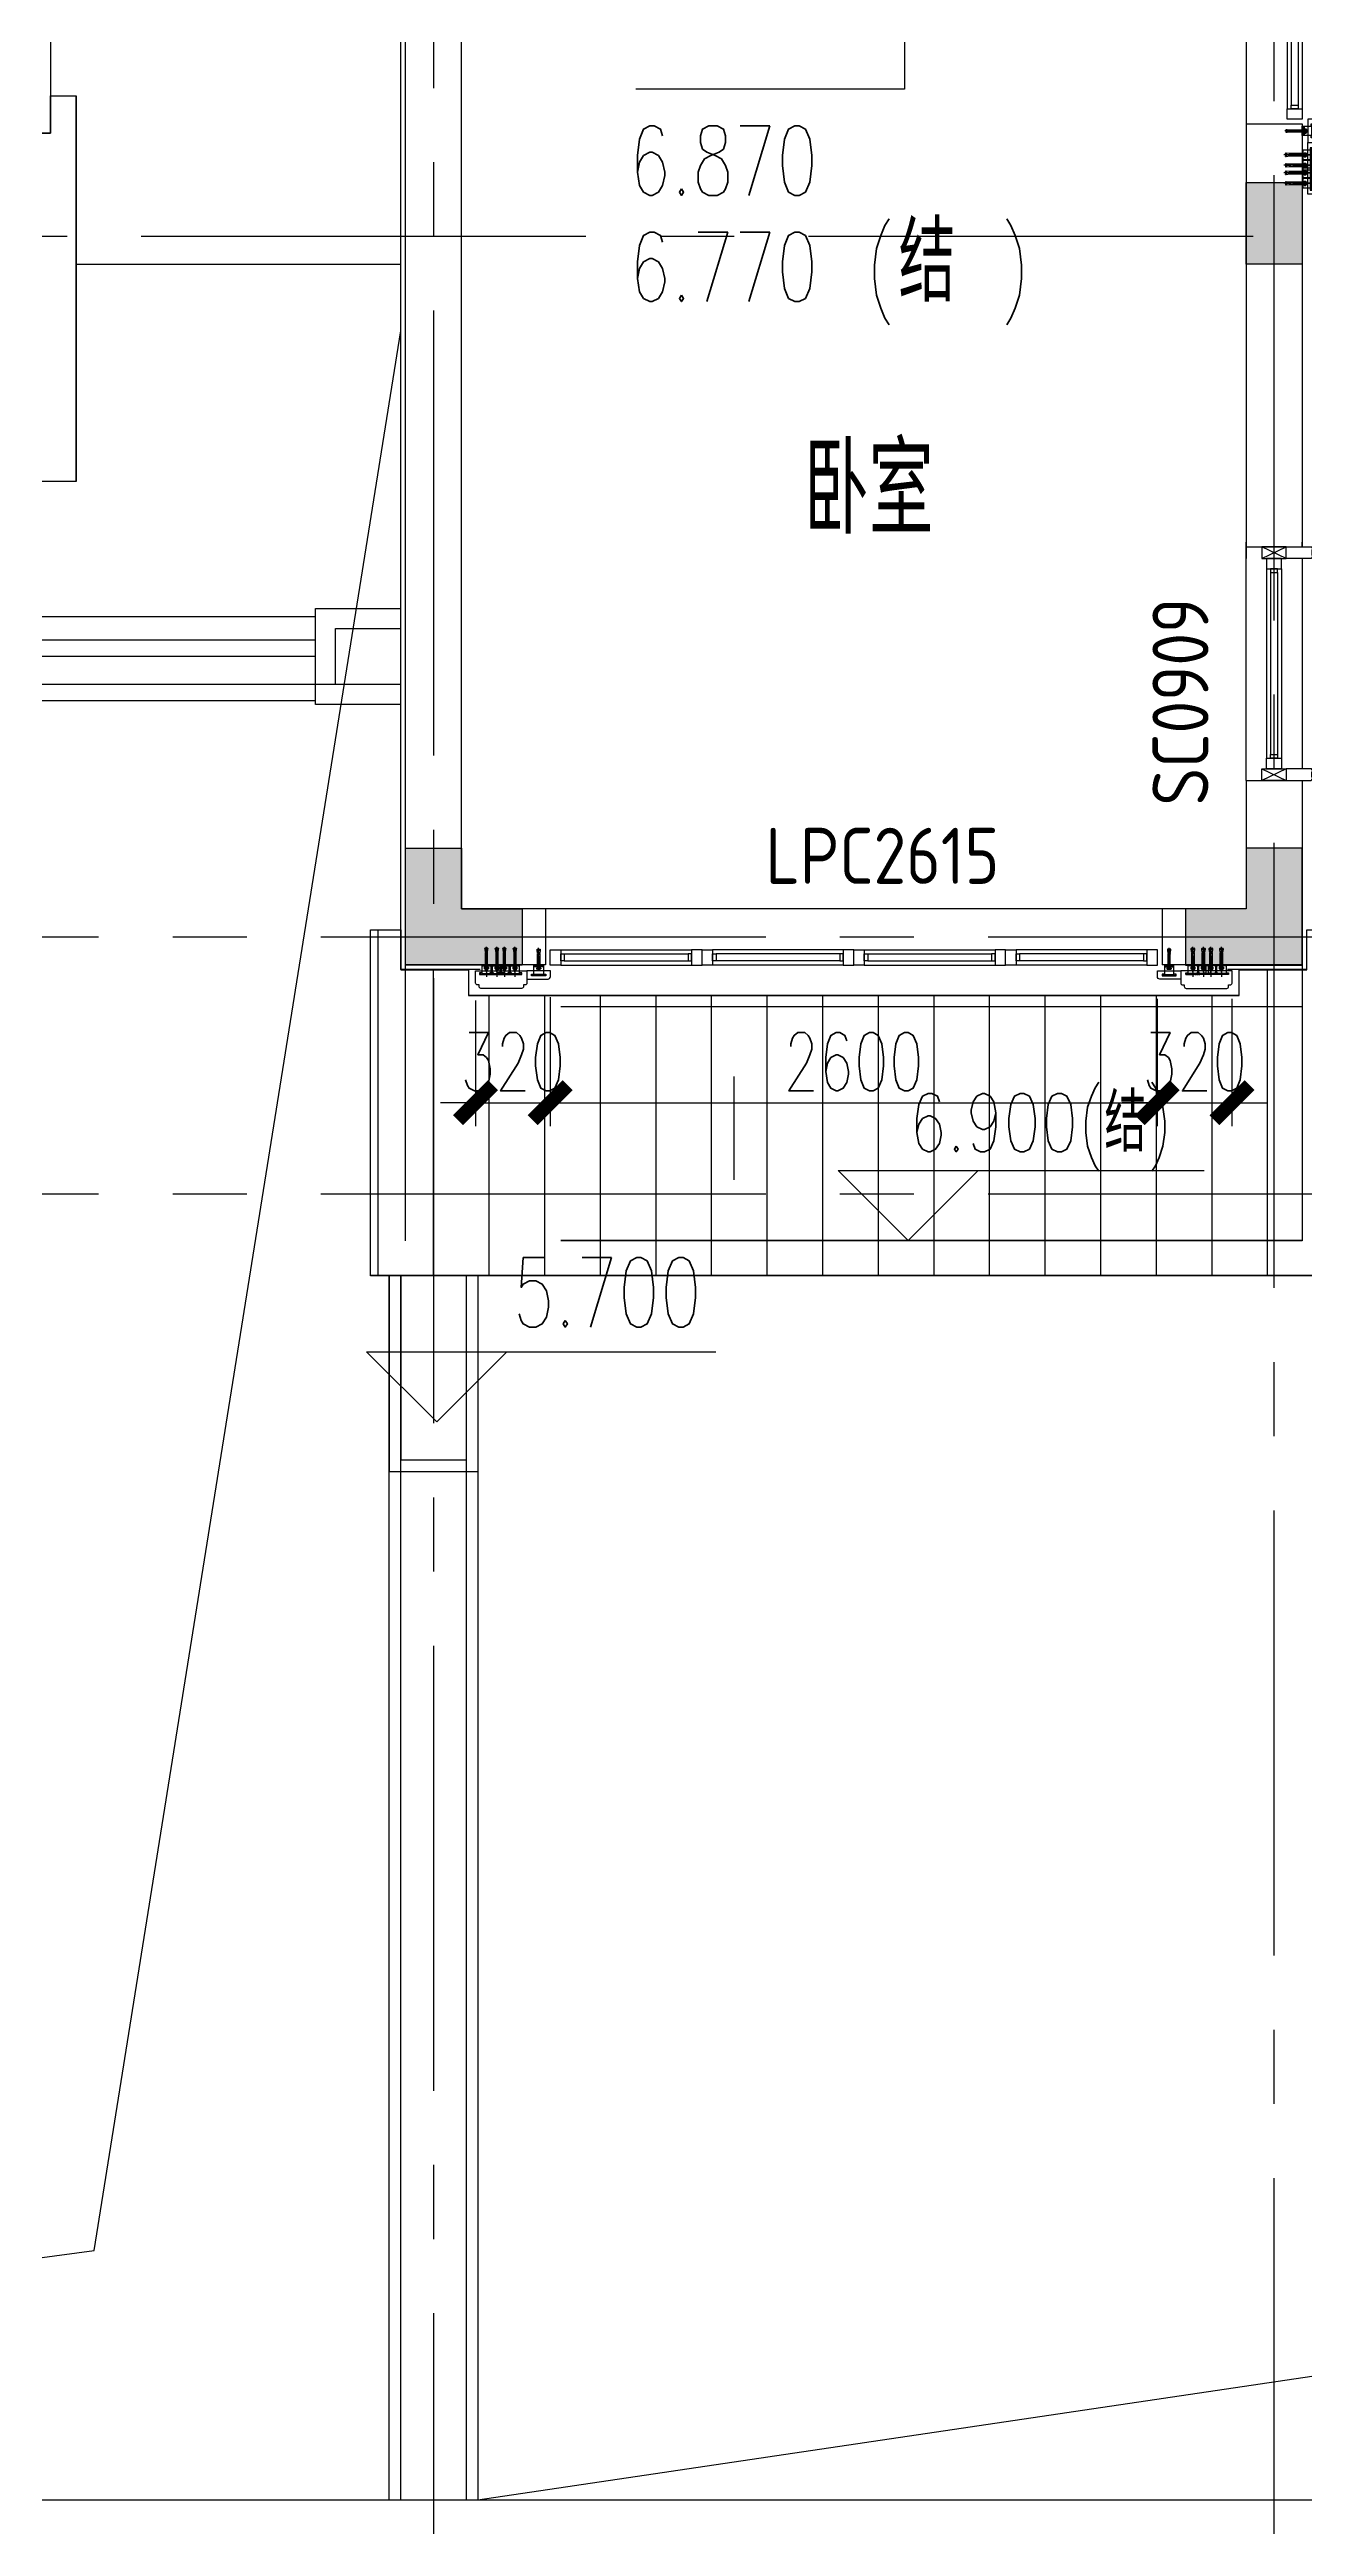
# Model space of a CAD drawing. Extents: x 296441 to 853063, y 459050 to 1117990.
# Drawn here: x 656853 to 662228, y 561324 to 571926 of the extents above; entities that cross this region are included whole.
import ezdxf
from ezdxf.enums import TextEntityAlignment as Align

# ---------------------------------------------------------------- set-up
doc = ezdxf.new("R2010")
doc.units = 0
doc.header["$LTSCALE"] = 1000
for name, pattern in [('14-GRID$0$CENTER2', [28.575, 19.05, -3.175, 3.175, -3.175]), ('CENTER', [50.8, 31.75, -6.35, 6.35, -6.35]), ('DASH', [0.35, 0.25, -0.1]), ('DOTE', [2.42, 2, -0.2, 0.02, -0.2]), ('E2-E3-FL03$0$E1-FL03$0$HIDDEN2', [4.7625, 3.175, -1.5875]), ('E4-FL03$0$HIDDEN', [0.375, 0.25, -0.125]), ('E4-FL03$0$HIDDEN2', [4.7625, 3.175, -1.5875])]:
    doc.linetypes.add(name, pattern=pattern)
for name, color, linetype in [('0-COL-H1', 170, 'Continuous'), ('14-GRID$0$G-GRID', 9, '14-GRID$0$CENTER2'), ('20-PLAN-FL03-P$0$A-HOLE', 211, 'Continuous'), ('5PJ(配件)', 13, 'Continuous'), ('8XX(虚线)', 8, 'DASH'), ('A-ROOF', 2, 'Continuous'), ('D-PLAN-ROOF$0$A-ROOF', 2, 'Continuous'), ('DIM_ELEV', 3, 'Continuous'), ('DZ-TEXT-FL01$0$A-ROOM-IDEN', 4, 'Continuous'), ('E-TEXT-BS01-MI-14$0$A-WIND-IDEN', 33, 'Continuous'), ('E1-FL03$0$A-WALL', 1, 'Continuous'), ('E1-FL03$0$A-WALL-FNSH', 6, 'Continuous'), ('E2-E3-FL01$0$E1-FL01$0$A-ANNO-ARRW', 2, 'Continuous'), ('E2-E3-FL01$0$E1-FL01$0$G-XREF', 2, 'Continuous'), ('E2-E3-FL01$0$menchuangtao1$0$A-DETL-STONE', 42, 'Continuous'), ('E2-E3-FL01$0$menchuangtao1$0$A-WALL', 1, 'Continuous'), ('E2-E3-FL01$0$menchuangtao1$0$A_CUR_FRAME', 112, 'Continuous'), ('E2-E3-FL03$0$E1-FL03$0$A-ELEV-HDDN', 161, 'E2-E3-FL03$0$E1-FL03$0$HIDDEN2'), ('E2-E3-FL03$0$E1-FL03$0$A-HRAL', 5, 'Continuous'), ('E2-E3-FL03$0$E1-FL03$0$A-OVLK', 140, 'Continuous'), ('E2-E3-FL03$0$E1-FL03$0$A-ROOF', 2, 'Continuous'), ('E2-E3-FL03$0$E1-FL03$0$A-SECT-WIND', 155, 'Continuous'), ('E2-E3-FL03$0$E1-FL03$0$A-SECT-WOOD', 17, 'Continuous'), ('E2-E3-FL03$0$E1-FL03$0$G-XREF', 2, 'Continuous'), ('E4-FL03$0$A-OVLK', 140, 'Continuous'), ('E4-FL03$0$A-ROOF', 2, 'Continuous'), ('E4-FL03$0$A-SLAB-OTLN', 144, 'E4-FL03$0$HIDDEN'), ('E4-FL03$0$A-WALL-FNSH', 6, 'Continuous'), ('E4-FL03$0$AUDIT_I_171201172723-13', 17, 'Continuous'), ('E4-FL03$0$AUDIT_I_171201172723-14', 155, 'Continuous'), ('E4-FL03$0$AUDIT_I_171201172723-2', 140, 'Continuous'), ('E4-FL03$0$AUDIT_I_171201172723-4', 1, 'Continuous'), ('E4-TEXT-FL03-MI$0$A-ANNO-LEVL', 3, 'Continuous'), ('E4-TEXT-FL03-MI$0$A-ANNO-LEVL-TEXT', 255, 'Continuous'), ('E_OTHER', 7, 'Continuous'), ('F4-FL03$0$AUDIT_I_171201172723-2', 140, 'Continuous'), ('PUB_DIM', 3, 'Continuous'), ('PUB_TEXT', 7, 'Continuous'), ('ZT0_默认图层-----PM、LM、DY、JD', 7, 'Continuous'), ('ZT1_Dim---标注---PM、LM、DY、JD', 252, 'Continuous'), ('ZT3_型材--铝断面-------------JD', 6, 'Continuous'), ('ZT3_辅材--五金件-------------JD', 13, 'Continuous')]:
    doc.layers.add(name, color=color, linetype=linetype)
doc.layers.add('E4-FL03$0$AUDIT_I_171201172723-10', color=215, linetype='Continuous', plot=False)
doc.styles.add('_TCH_DIM', font='SIMPLEX', dxfattribs={"bigfont": 'GBCBIG'})
doc.styles.add('E4-TEXT-FL03-MI$0$GOA_01_thin_0.75', font='romans.shx', dxfattribs={"width": 0.75, "bigfont": 'hzdx.shx'})
doc.styles.get("Standard").update_dxf_attribs({"font": 'gbenor.shx', "bigfont": 'gbcbig.shx'})
doc.styles.add('ZT-DIMSTYLE', font='ROMANS.shx', dxfattribs={"width": 0.7, "bigfont": 'CHINESE.shx'})
doc.styles.add('ZT_文字标注', font='ROMANS.shx', dxfattribs={"width": 0.7, "bigfont": '@1chinese.shx'})
doc.dimstyles.new('ZT-DIM100', dxfattribs={"dimscale": 100, "dimtxt": 2.5, "dimasz": 1.5, "dimexe": 1, "dimexo": 1, "dimgap": 0.5, "dimtad": 1, "dimdec": 0, "dimdsep": 46, "dimtxsty": 'ZT-DIMSTYLE', "dimblk": 'ARCHTICK', "dimcen": 2.5, "dimclrd": 175, "dimclre": 175, "dimclrt": 7, "dimazin": 2, "dimtfac": 1, "dimtix": 1, "dimtmove": 2, "dimatfit": 3, "dimfxl": 0, "dimarcsym": 0})

# ---------------------------------------------------------------- blocks, each defined once
blk = doc.blocks.new('22X')
at = {"layer": 'E2-E3-FL01$0$E1-FL01$0$A-ANNO-ARRW'}
blk.add_lwpolyline([(6069830, 124071, 0, 0, 0), (6069830, 123929, 80, 0, 0), (6069830, 123629, 0, 0, 0)], format="xyseb", dxfattribs=at)
blk.add_lwpolyline([(6069830, 124071), (6069830, 123629)], dxfattribs=at)
blk = doc.blocks.new('HHHH23')
at = {"layer": 'E1-FL03$0$A-WALL'}
blk.add_line((932704, 410673), (932704, 422613), dxfattribs=at)
at = {"layer": 'E1-FL03$0$A-WALL-FNSH'}
blk.add_line((932684, 410653), (932684, 422633), dxfattribs=at)
at = {"layer": 'E2-E3-FL03$0$E1-FL03$0$A-ELEV-HDDN'}
blk.add_line((932404, 411873), (927244, 411873), dxfattribs=at)
blk.add_lwpolyline([(932684, 411873), (932404, 411873), (932404, 412113), (932684, 412113)], dxfattribs=at)
at = {"layer": 'E2-E3-FL03$0$E1-FL03$0$A-HRAL'}
for p, q in [((932319, 412063), (927329, 412063)), ((932319, 411993), (927329, 411993))]:
    blk.add_line(p, q, dxfattribs=at)
at = {"layer": 'E2-E3-FL03$0$E1-FL03$0$A-OVLK'}
for p, q in [((931294, 413673), (932684, 413673)), ((932319, 412163), (927329, 412163)), ((932319, 411803), (927329, 411803))]:
    blk.add_line(p, q, dxfattribs=at)
for points in [[(929964, 422653), (931184, 422653), (931184, 414233), (926964, 414233)], [(932684, 411788), (932319, 411788), (932319, 412198), (932684, 412198)]]:
    blk.add_lwpolyline(points, dxfattribs=at)
at = {"layer": 'E2-E3-FL03$0$E1-FL03$0$A-ROOF'}
for p, q in [((931184, 414393), (931294, 414393)), ((931294, 412743), (931294, 414393)), ((931294, 412743), (926964, 412743))]:
    blk.add_line(p, q, dxfattribs=at)
blk.add_lwpolyline([(931184, 414393), (931294, 414393), (931294, 412743), (926964, 412743), (926964, 414233), (931184, 414233), (931184, 414393)], dxfattribs=at)
blk = doc.blocks.new('*U430')
at = {"layer": 'E4-FL03$0$AUDIT_I_171201172723-13'}
for points in [[(0, 32.5), (45, 32.5), (45, -32.5), (0, -32.5)], [(60, 15), (60, -15), (45, -15), (45, 15)], [(590, 15), (590, -15), (605, -15), (605, 15)], [(650, 32.5), (605, 32.5), (605, -32.5), (650, -32.5)]]:
    blk.add_lwpolyline(points, close=True, dxfattribs=at)
at = {"layer": 'E4-FL03$0$AUDIT_I_171201172723-14'}
for p, q in [((45, 32.5), (605, 32.5)), ((60, 15), (590, 15)), ((45, -32.5), (605, -32.5)), ((60, -15), (590, -15))]:
    blk.add_line(p, q, dxfattribs=at)
blk = doc.blocks.new('*U431')
at = {"layer": 'E4-FL03$0$AUDIT_I_171201172723-13'}
for points in [[(0, 32.5), (45, 32.5), (45, -32.5), (0, -32.5)], [(60, 15), (60, -15), (45, -15), (45, 15)], [(640, 15), (640, -15), (655, -15), (655, 15)], [(700, 32.5), (655, 32.5), (655, -32.5), (700, -32.5)]]:
    blk.add_lwpolyline(points, close=True, dxfattribs=at)
at = {"layer": 'E4-FL03$0$AUDIT_I_171201172723-14'}
for p, q in [((45, 32.5), (655, 32.5)), ((60, 15), (640, 15)), ((45, -32.5), (655, -32.5)), ((60, -15), (640, -15))]:
    blk.add_line(p, q, dxfattribs=at)
blk = doc.blocks.new('*U2424')
at = {"layer": 'E2-E3-FL03$0$E1-FL03$0$A-SECT-WIND'}
for p, q in [((45, 32), (855, 32)), ((60, 15), (840, 15)), ((45, -32), (855, -32)), ((60, -15), (840, -15))]:
    blk.add_line(p, q, dxfattribs=at)
at = {"layer": 'E2-E3-FL03$0$E1-FL03$0$A-SECT-WOOD'}
for points in [[(0, 32), (45, 32), (45, -32), (0, -32)], [(60, 15), (60, -15), (45, -15), (45, 15)], [(840, 15), (840, -15), (855, -15), (855, 15)], [(900, 32), (855, 32), (855, -32), (900, -32)]]:
    blk.add_lwpolyline(points, close=True, dxfattribs=at)
blk = doc.blocks.new('E2-E3-FL01$0$menchuangtao1')
at = {"layer": 'E2-E3-FL01$0$menchuangtao1$0$A-DETL-STONE'}
blk.add_lwpolyline([(-10, -52), (-10, -159, -0.471625), (-15, -162, -0.528396), (-19, -165, 0.241692), (-51, -165, -0.528396), (-55, -162, -0.471625), (-60, -159), (-60, -52)], format="xyb", close=True, dxfattribs=at)
at = {"layer": 'E2-E3-FL01$0$menchuangtao1$0$A-WALL'}
for p, q in [((-10, 120), (-10, -120)), ((-10, 120), (10, 120)), ((-10, -120), (10, -120))]:
    blk.add_line(p, q, dxfattribs=at)
at = {"layer": 'E2-E3-FL01$0$menchuangtao1$0$A_CUR_FRAME'}
for p, q in [((-60, -52), (-10, 52)), ((-60, 52), (-10, -52))]:
    blk.add_line(p, q, dxfattribs=at)
blk.add_lwpolyline([(-10, -52), (-10, 52), (-60, 52), (-60, -52)], close=True, dxfattribs=at)
blk = doc.blocks.new('20200415103821')
at = {"layer": 'E2-E3-FL03$0$E1-FL03$0$A-OVLK'}
blk.add_line((120, 0), (120, -900), dxfattribs=at)
at = {"layer": 'F4-FL03$0$AUDIT_I_171201172723-2'}
blk.add_line((-120, -950), (-120, 50), dxfattribs=at)
at = {"layer": 'E2-E3-FL01$0$E1-FL01$0$G-XREF', "rotation": 90}
blk.add_blockref('E2-E3-FL01$0$menchuangtao1', (0, 60), dxfattribs=at)
at = {"layer": 'E2-E3-FL01$0$E1-FL01$0$G-XREF', "xscale": -1, "rotation": 90}
blk.add_blockref('E2-E3-FL01$0$menchuangtao1', (0, -960), dxfattribs=at)
at = {"layer": 'E2-E3-FL03$0$E1-FL03$0$G-XREF', "extrusion": (0, 0, -1), "zscale": -1, "rotation": 270}
blk.add_blockref('*U2424', (0, 0), dxfattribs=at)
blk = doc.blocks.new('ERTGVVV')
at = {"layer": 'E4-FL03$0$A-OVLK'}
for p, q in [((1783976, 675344), (1783976, 674504)), ((1784026, 675344), (1784026, 674554)), ((1784306, 675344), (1784306, 674554)), ((1784356, 675344), (1784356, 674504)), ((1784026, 674554), (1784306, 674554)), ((1783976, 674504), (1784356, 674504))]:
    blk.add_line(p, q, dxfattribs=at)
at = {"layer": 'E4-FL03$0$A-ROOF'}
for points in [[(1780426, 676824), (1780296, 676824), (1780296, 675344), (1784436, 675344), (1784436, 676824), (1784306, 676824)], [(1780426, 676824), (1780296, 676824), (1780296, 675344), (1784436, 675344), (1784436, 676824), (1784306, 676824), (1784306, 676654), (1784016, 676654), (1784016, 676544), (1780716, 676544), (1780716, 676654), (1780426, 676654), (1780426, 676824)]]:
    blk.add_lwpolyline(points, dxfattribs=at)
at = {"layer": 'E4-FL03$0$A-SLAB-OTLN', "linetype": 'E4-FL03$0$HIDDEN2'}
blk.add_line((1780446, 676494), (1784286, 676494), dxfattribs=at)
blk.add_lwpolyline([(1780446, 676674), (1780446, 675494), (1784286, 675494), (1784286, 676674)], dxfattribs=at)
at = {"layer": 'E4-FL03$0$A-WALL-FNSH'}
for p, q in [((1784306, 676654), (1784306, 688634)), ((1780426, 676654), (1780766, 676654)), ((1783966, 676654), (1784306, 676654))]:
    blk.add_line(p, q, dxfattribs=at)
at = {"layer": 'E4-FL03$0$AUDIT_I_171201172723-10'}
blk.add_lwpolyline([(1780686, 677464), (1780686, 676914)], dxfattribs=at)
at = {"layer": 'E4-FL03$0$AUDIT_I_171201172723-2'}
for p, q in [((1780686, 682414), (1780686, 680274)), ((1781046, 676914), (1783686, 676914))]:
    blk.add_line(p, q, dxfattribs=at)
blk.add_lwpolyline([(1784016, 676654), (1784016, 676544), (1780716, 676544), (1780716, 676654)], dxfattribs=at)
at = {"layer": 'E4-FL03$0$AUDIT_I_171201172723-4'}
for p, q in [((1784286, 676674), (1784286, 688614)), ((1784046, 676914), (1784046, 680874)), ((1780686, 680274), (1780446, 680274)), ((1780446, 680274), (1780446, 678464)), ((1780686, 680274), (1780686, 678414)), ((1780446, 677464), (1780446, 676674)), ((1780686, 677464), (1780686, 676914)), ((1780686, 676914), (1781046, 676914)), ((1781046, 676914), (1781046, 676674)), ((1783686, 676914), (1784046, 676914)), ((1783686, 676914), (1783686, 676674)), ((1780446, 676674), (1781046, 676674)), ((1783686, 676674), (1784286, 676674))]:
    blk.add_line(p, q, dxfattribs=at)
at = {"rotation": 270}
blk.add_blockref('*U431', (1780478, 680994), dxfattribs=at)
for p in [(1781066, 676706), (1782366, 676706)]:
    blk.add_blockref('*U430', p)
at = {"extrusion": (0, 0, -1), "zscale": -1}
for p in [(-1782366, 676706), (-1783666, 676706)]:
    blk.add_blockref('*U430', p, dxfattribs=at)
at = {"layer": 'ZT0_默认图层-----PM、LM、DY、JD', "ltscale": 1000, "xscale": -1}
blk.add_blockref('20200415103821', (1780566, 678414), dxfattribs=at)
blk = doc.blocks.new('TTTTT')
at = {"layer": 'D-PLAN-ROOF$0$A-ROOF', "color": 8}
for p, q in [((1611034, 571012), (1611034, 576252)), ((1611084, 571012), (1611084, 576252)), ((1611364, 576252), (1611364, 571012)), ((1611414, 576252), (1611414, 571012)), ((1550573, 571012), (1622435, 571012))]:
    blk.add_line(p, q, dxfattribs=at)
blk = doc.blocks.new('GWE2')
at = {"layer": 'DIM_ELEV'}
for p, q in [((908114, -626498), (908114, -627626)), ((908114, -627626), (906964, -627626))]:
    blk.add_line(p, q, dxfattribs=at)
at = {"layer": 'E4-TEXT-FL03-MI$0$A-ANNO-LEVL'}
blk.add_lwpolyline([(908430, -632255), (908130, -632555), (907830, -632255), (909397, -632255)], dxfattribs=at)
at = {"layer": 'DZ-TEXT-FL01$0$A-ROOM-IDEN'}
blk.add_text('卧室', height=385.8, dxfattribs=at).set_placement((907683, -629532))
at = {"layer": 'E-TEXT-BS01-MI-14$0$A-WIND-IDEN', "color": 2}
blk.add_text('SC0909', height=240, rotation=90, dxfattribs=at).set_placement((909416, -630693))
blk.add_text('LPC2615', height=240, dxfattribs=at).set_placement((907519, -631028))
at = {"layer": 'E4-TEXT-FL03-MI$0$A-ANNO-LEVL-TEXT', "style": 'E4-TEXT-FL03-MI$0$GOA_01_thin_0.75', "width": 0.75}
blk.add_text('6.900(结)', height=250, dxfattribs=at).set_placement((908135, -632175))
at = {"layer": 'PUB_TEXT', "style": '_TCH_DIM', "width": 0.705882}
for s, height, p in [('6.870', 297.5, (906934, -628081)), ('6.770', 297.5, (906934, -628536)), ('(', 298, (907949, -628536)), (')', 298, (908525, -628536))]:
    blk.add_text(s, height=height, dxfattribs=at).set_placement(p)
at = {"layer": 'PUB_TEXT', "style": '_TCH_DIM'}
blk.add_text('结', height=338, dxfattribs=at).set_placement((908089, -628536))
blk = doc.blocks.new('_ArchTick')
at = {"color": 0, "linetype": 'ByBlock', "const_width": 0.4}
blk.add_lwpolyline([(-0.5, -0.5), (0.5, 0.5)], dxfattribs=at)
blk = doc.blocks.new('*D1298')
at = {"layer": 'Defpoints', "color": 0, "ltscale": 1000, "transparency": 16777216}
for p in [(661598, 567963), (661918, 567963), (661918, 567418)]:
    blk.add_point(p, dxfattribs=at)
at = {"layer": 'ZT1_Dim---标注---PM、LM、DY、JD', "color": 175, "linetype": 'ByBlock', "lineweight": -2, "ltscale": 1000, "transparency": 16777216}
for p, q in [((661598, 567863), (661598, 567318)), ((661918, 567863), (661918, 567318)), ((661598, 567418), (661448, 567418)), ((661598, 567418), (661918, 567418)), ((661918, 567418), (662068, 567418))]:
    blk.add_line(p, q, dxfattribs=at)
at = {"layer": 'ZT1_Dim---标注---PM、LM、DY、JD', "color": 175, "lineweight": -2, "ltscale": 1000, "transparency": 16777216, "xscale": 150, "yscale": 150, "zscale": 150}
blk.add_blockref('_ArchTick', (661598, 567418), dxfattribs=at)
at = {"layer": 'ZT1_Dim---标注---PM、LM、DY、JD', "color": 175, "lineweight": -2, "ltscale": 1000, "transparency": 16777216, "xscale": 150, "yscale": 150, "zscale": 150, "rotation": 180}
blk.add_blockref('_ArchTick', (661918, 567418), dxfattribs=at)
at = {"layer": 'ZT1_Dim---标注---PM、LM、DY、JD', "color": 7, "ltscale": 1000, "transparency": 16777216, "insert": (661758, 567593), "char_height": 250, "attachment_point": 5, "style": 'ZT-DIMSTYLE'}
blk.add_mtext('320', dxfattribs=at)
blk = doc.blocks.new('*D1299')
at = {"layer": 'Defpoints', "color": 0, "ltscale": 1000, "transparency": 16777216}
for p in [(658998, 567970, 0), (661598, 567963), (661598, 567418)]:
    blk.add_point(p, dxfattribs=at)
at = {"layer": 'ZT1_Dim---标注---PM、LM、DY、JD', "color": 175, "linetype": 'ByBlock', "lineweight": -2, "ltscale": 1000, "transparency": 16777216}
for p, q in [((658998, 567870), (658998, 567318)), ((661598, 567863), (661598, 567318)), ((658998, 567418), (661598, 567418))]:
    blk.add_line(p, q, dxfattribs=at)
at = {"layer": 'ZT1_Dim---标注---PM、LM、DY、JD', "color": 175, "lineweight": -2, "ltscale": 1000, "transparency": 16777216, "xscale": 150, "yscale": 150, "zscale": 150, "rotation": 180}
blk.add_blockref('_ArchTick', (658998, 567418), dxfattribs=at)
at = {"layer": 'ZT1_Dim---标注---PM、LM、DY、JD', "color": 175, "lineweight": -2, "ltscale": 1000, "transparency": 16777216, "xscale": 150, "yscale": 150, "zscale": 150}
blk.add_blockref('_ArchTick', (661598, 567418), dxfattribs=at)
at = {"layer": 'ZT1_Dim---标注---PM、LM、DY、JD', "color": 7, "ltscale": 1000, "transparency": 16777216, "insert": (660298, 567593), "char_height": 250, "attachment_point": 5, "style": 'ZT-DIMSTYLE'}
blk.add_mtext('2600', dxfattribs=at)
blk = doc.blocks.new('*D1300')
at = {"layer": 'Defpoints', "color": 0, "ltscale": 1000, "transparency": 16777216}
for p in [(658678, 567956), (658998, 567970, 0), (658998, 567418)]:
    blk.add_point(p, dxfattribs=at)
at = {"layer": 'ZT1_Dim---标注---PM、LM、DY、JD', "color": 175, "linetype": 'ByBlock', "lineweight": -2, "ltscale": 1000, "transparency": 16777216}
for p, q in [((658678, 567856), (658678, 567318)), ((658998, 567870), (658998, 567318)), ((658678, 567418), (658528, 567418)), ((658678, 567418), (658998, 567418)), ((658998, 567418), (659148, 567418))]:
    blk.add_line(p, q, dxfattribs=at)
at = {"layer": 'ZT1_Dim---标注---PM、LM、DY、JD', "color": 175, "lineweight": -2, "ltscale": 1000, "transparency": 16777216, "xscale": 150, "yscale": 150, "zscale": 150}
blk.add_blockref('_ArchTick', (658678, 567418), dxfattribs=at)
at = {"layer": 'ZT1_Dim---标注---PM、LM、DY、JD', "color": 175, "lineweight": -2, "ltscale": 1000, "transparency": 16777216, "xscale": 150, "yscale": 150, "zscale": 150, "rotation": 180}
blk.add_blockref('_ArchTick', (658998, 567418), dxfattribs=at)
at = {"layer": 'ZT1_Dim---标注---PM、LM、DY、JD', "color": 7, "ltscale": 1000, "transparency": 16777216, "insert": (658838, 567593), "char_height": 250, "attachment_point": 5, "style": 'ZT-DIMSTYLE'}
blk.add_mtext('320', dxfattribs=at)
blk = doc.blocks.new('ZT_钢膨胀螺栓_M10X95')
at = {"layer": 'ZT3_辅材--五金件-------------JD', "color": 1, "linetype": 'DOTE', "ltscale": 5}
blk.add_line((-27, 0), (82, 0), dxfattribs=at)
at = {"layer": 'ZT3_辅材--五金件-------------JD'}
for p, q in [((-17, 5), (-19, 4)), ((-19, -4), (-19, 4)), ((-13, 4), (-18, 4)), ((-13, 5), (-17, 5)), ((-17, 5), (-17, -5)), ((-16, 5), (-16, -5)), ((-14, 5), (-14, -5)), ((-13, -7), (-13, 7)), ((-5, 9), (-12, 9)), ((-5, 5), (-12, 5)), ((-5, -9), (-5, 9)), ((-2, 1), (-5, 0)), ((-2, 0), (-5, -1)), ((0, 5), (55, 5)), ((55, 5), (55, -5)), ((57, 4), (55, 4)), ((57, 1), (55, 1)), ((57, 5), (72, 7)), ((57, -5), (57, 5)), ((72, 0), (61, 0)), ((72, 7), (75, 7)), ((72, 7), (72, 0)), ((76, 6), (76, -6)), ((-17, -5), (-19, -4)), ((-13, -4), (-18, -4)), ((-13, -5), (-17, -5)), ((-5, -5), (-12, -5)), ((-5, -9), (-12, -9)), ((55, -5), (0, -5)), ((57, -1), (55, -1)), ((57, -4), (55, -4)), ((72, -7), (57, -5)), ((61, 0), (72, 0)), ((72, 0), (72, -7)), ((75, -7), (72, -7))]:
    blk.add_line(p, q, dxfattribs=at)
for centre, radius, start, end in [((-7, 7), 5.58, 155.5673, 204.4327), ((9, 0), 21.6, 167.6432, 192.3568), ((60, 0), 1.04, 23.5782, 336.4218), ((75, 6), 1, 0, 97.412), ((-7, -7), 5.58, 155.5673, 204.4327), ((75, -6), 1, 262.588, 0)]:
    blk.add_arc(centre, radius, start, end, dxfattribs=at)
at = {"layer": 'Defpoints', "color": 250, "style": 'ZT_文字标注', "width": 0.7}
for s, p in [('M10', (-9, 7)), ('95', (-9, -6))]:
    blk.add_text(s, height=1.5, rotation=90, dxfattribs=at).set_placement(p, align=Align.MIDDLE)
blk = doc.blocks.new('*U2473')
at = {"layer": 'ZT3_辅材--五金件-------------JD', "rotation": 270}
blk.add_blockref('ZT_钢膨胀螺栓_M10X95', (0, 0), dxfattribs=at)
blk = doc.blocks.new('L形挂件')
at = {"layer": '8XX(虚线)', "ltscale": 25}
h = blk.add_hatch(dxfattribs=at)
h.set_pattern_fill('AR-SAND', color=256, scale=0.05, style=0)
h.set_pattern_definition([(52.5, (-25.0006, -59.7017), (2.44707, -0.08), [0, -1.9304, 0, -2.159, 0, -2.06375]), (82.5, (-25.0006, -59.7017), (3.58413, 2.24762), [0, -1.0414, 0, -1.7399, 0, -0.66675]), (122.5, (-25.0006, -61.2638), (0.00719, 3.95496), [0, -0.635, 0, -2.286, 0, -2.9845]), (132.5, (-25.0006, -61.2638), (1.11465, 3.81778), [0, -0.3175, 0, -1.4986, 0, -1.7145])])
edge = h.paths.add_edge_path()
edge.add_line((-34, -30), (-41, -30))
edge.add_line((-41, -30), (-41, -60))
edge.add_line((-41, -60), (-40, -60))
edge.add_line((-40, -60), (-40, -41))
edge.add_arc((-38, -41), 1.2, 90, 180, ccw=False)
edge.add_line((-38, -40), (-34, -40))
edge.add_line((-34, -40), (-34, -30))
edge = h.paths.add_edge_path()
edge.add_line((-41, -90), (-34, -90))
edge.add_line((-34, -90), (-34, -80))
edge.add_line((-34, -80), (-38, -80))
edge.add_arc((-38, -79), 1.2, -180, -90, ccw=False)
edge.add_line((-40, -79), (-40, -60))
edge.add_line((-40, -60), (-41, -60))
edge.add_line((-41, -60), (-41, -90))
h = blk.add_hatch(dxfattribs=at)
h.set_pattern_fill('AR-SAND', color=256, scale=0.05, angle=180, style=0)
h.set_pattern_definition([(52.5, (-25.0006, -104.7017), (2.44707, -0.08), [0, -1.9304, 0, -2.159, 0, -2.06375]), (82.5, (-25.0006, -104.7017), (3.58413, 2.24762), [0, -1.0414, 0, -1.7399, 0, -0.66675]), (122.5, (-25.0006, -106.2638), (0.00719, 3.95496), [0, -0.635, 0, -2.286, 0, -2.9845]), (132.5, (-25.0006, -106.2638), (1.11465, 3.81778), [0, -0.3175, 0, -1.4986, 0, -1.7145])])
edge = h.paths.add_edge_path()
edge.add_line((-41, -135), (-34, -135))
edge.add_line((-34, -135), (-34, -125))
edge.add_line((-34, -125), (-38, -125))
edge.add_arc((-38, -124), 1.2, -180, -90, ccw=False)
edge.add_line((-40, -124), (-40, -105))
edge.add_line((-40, -105), (-41, -105))
edge.add_line((-41, -105), (-41, -135))
edge = h.paths.add_edge_path()
edge.add_line((-34, -75), (-41, -75))
edge.add_line((-41, -75), (-41, -105))
edge.add_line((-41, -105), (-40, -105))
edge.add_line((-40, -105), (-40, -86))
edge.add_arc((-38, -86), 1.2, 90, 180, ccw=False)
edge.add_line((-38, -85), (-34, -85))
edge.add_line((-34, -85), (-34, -75))
at = {"color": 1, "linetype": 'CENTER', "ltscale": 10}
for p, q in [((40, -60), (-50, -60)), ((40, -60), (-50, -60)), ((40, -105), (-50, -105)), ((40, -105), (-50, -105))]:
    blk.add_line(p, q, dxfattribs=at)
at = {"color": 8}
for p, q in [((-41, -30), (-34, -30)), ((-41, -75), (-34, -75))]:
    blk.add_line(p, q, dxfattribs=at)
at = {"layer": '5PJ(配件)'}
for p, q in [((-40, -111), (-40, -86)), ((-38, -85), (-25, -85)), ((-36, -125), (-36, -85)), ((-4, -80), (-4, -40)), ((-40, -124), (-40, -111)), ((-25, -125), (-38, -125))]:
    blk.add_line(p, q, dxfattribs=at)
for points in [[(-25, -40), (0, -40)], [(0, -40), (0, -80), (-25, -80)], [(-25, -85), (0, -85), (0, -125)], [(0, -125), (-25, -125)]]:
    blk.add_lwpolyline(points, dxfattribs=at)
for centre, start, end in [((-38, -86), 90, 180), ((-38, -124), 180, 270)]:
    blk.add_arc(centre, 1.2, start, end, dxfattribs=at)
at = {"layer": '8XX(虚线)', "ltscale": 25}
for p, q in [((-41, -90), (-41, -30)), ((-41, -135), (-41, -75)), ((-34, -90), (-41, -90)), ((-34, -30), (-34, -40)), ((-34, -75), (-34, -85)), ((-34, -80), (-34, -90)), ((-34, -135), (-41, -135)), ((-34, -125), (-34, -135))]:
    blk.add_line(p, q, dxfattribs=at)
at = {"layer": '8XX(虚线)', "linetype": 'Continuous', "ltscale": 25}
for p, q in [((-40, -66), (-40, -41)), ((-40, -79), (-40, -66)), ((-38, -40), (-25, -40)), ((-25, -80), (-38, -80)), ((-36, -80), (-36, -40))]:
    blk.add_line(p, q, dxfattribs=at)
at = {"layer": '8XX(虚线)', "linetype": 'DASH', "ltscale": 25}
blk.add_line((-4, -125), (-4, -85), dxfattribs=at)
for centre, start, end in [((-38, -41), 90, 180), ((-38, -79), 180, 270)]:
    blk.add_arc(centre, 1.2, start, end, dxfattribs=at)
at = {"layer": 'ZT3_辅材--五金件-------------JD', "rotation": 90}
for p in [(-4, -60), (-4, -105)]:
    blk.add_blockref('*U2473', p, dxfattribs=at)
blk = doc.blocks.new('20180521.08271243')
at = {"layer": '8XX(虚线)', "ltscale": 25}
h = blk.add_hatch(dxfattribs=at)
h.set_pattern_fill('AR-SAND', color=256, scale=0.05, angle=360, style=0)
h.set_pattern_definition([(232.5, (-292719.11, -161804.6666), (-2.447066187, 0.080001565), [0, -1.9304, 0, -2.159, 0, -2.06375]), (262.5, (-292719.11, -161804.6666), (-3.584125503, -2.247616416), [0, -1.0414, 0, -1.7399, 0, -0.66675]), (302.5, (-292719.11, -161803.1045), (-0.007185923, -3.954961851), [0, -0.635, 0, -2.286, 0, -2.9845]), (312.5, (-292719.11, -161803.1045), (-1.114646616, -3.817782262), [0, -0.3175, 0, -1.4986, 0, -1.7145])])
edge = h.paths.add_edge_path()
edge.add_line((30, 36), (30, 29))
edge.add_line((30, 29), (20, 29))
edge.add_line((20, 29), (20, 33))
edge.add_arc((19, 33), 1.2, 360, 450)
edge.add_line((19, 34), (0, 34))
edge.add_line((0, 34), (0, 36))
edge.add_line((0, 36), (30, 36))
edge = h.paths.add_edge_path()
edge.add_line((-30, 29), (-30, 36))
edge.add_line((-30, 36), (0, 36))
edge.add_line((0, 36), (0, 34))
edge.add_line((0, 34), (-19, 34))
edge.add_arc((-19, 33), 1.2, 90, 180)
edge.add_line((-20, 33), (-20, 29))
edge.add_line((-20, 29), (-30, 29))
at = {"color": 8}
blk.add_line((-30, 36, 0), (-30, 29, 0), dxfattribs=at)
at = {"color": 1, "linetype": 'CENTER', "ltscale": 10}
blk.add_line((0, -50), (0, 9), dxfattribs=at)
blk.add_line((0, -50), (0, 9), dxfattribs=at)
at = {"layer": '5PJ(配件)'}
for p, q in [((-20, 33, 0), (-20, 30, 0)), ((20, 30, 0), (-20, 30, 0)), ((6, 34, 0), (-19, 34, 0)), ((19, 34, 0), (6, 34, 0)), ((20, 30, 0), (20, 33, 0)), ((20, -2), (-20, -2)), ((20, -6), (-20, -6))]:
    blk.add_line(p, q, dxfattribs=at)
for points in [[(-20, 30), (-20, -10), (20, -10)], [(20, -10), (20, 30)]]:
    blk.add_lwpolyline(points, dxfattribs=at)
for centre, start, end in [((-19, 33, 0), 90, 180), ((19, 33, 0), 0, 90)]:
    blk.add_arc(centre, 1.2, start, end, dxfattribs=at)
at = {"layer": '8XX(虚线)', "ltscale": 25}
for p, q in [((30, 36, 0), (-30, 36, 0)), ((-30, 29, 0), (-20, 29, 0)), ((-25, 29, 0), (-20, 29, 0)), ((20, 29, 0), (30, 29, 0)), ((30, 29, 0), (30, 36, 0))]:
    blk.add_line(p, q, dxfattribs=at)
at = {"layer": 'ZT3_辅材--五金件-------------JD'}
for p, q in [((-9, 3), (-9, 7)), ((9, 3), (-9, 3)), ((7, 8), (-7, 8)), ((-5, 8), (-5, 9)), ((-5, 9), (5, 9)), ((-5, 3), (-5, 7)), ((-4, 8), (-4, 9)), ((-1, 0), (0, 3)), ((0, 0), (1, 3)), ((4, 8), (4, 9)), ((5, 8), (5, 9)), ((5, 3), (5, 7)), ((9, 3), (9, 7)), ((-5, -59), (-7, -74)), ((-7, -74), (-7, -77)), ((-7, -74), (0, -74)), ((-6, -78), (6, -78)), ((-5, -2), (-5, -57)), ((-5, -57), (5, -57)), ((5, -59), (-5, -59)), ((-4, -59), (-4, -57)), ((-1, -59), (-1, -57)), ((0, -63), (0, -74)), ((0, -74), (0, -63)), ((0, -74), (7, -74)), ((1, -59), (1, -57)), ((4, -59), (4, -57)), ((5, -57), (5, -2)), ((7, -74), (5, -59)), ((7, -77), (7, -74))]:
    blk.add_line(p, q, dxfattribs=at)
at = {"layer": 'ZT3_辅材--五金件-------------JD', "color": 1, "linetype": 'DOTE', "ltscale": 5}
blk.add_line((0, 9), (0, -84), dxfattribs=at)
at = {"layer": 'ZT3_辅材--五金件-------------JD'}
for centre, radius, start, end in [((-7, 2), 5.58, 65.5673, 114.4327), ((0, -14), 21.6, 77.6432, 102.3568), ((7, 2), 5.58, 65.5673, 114.4327), ((-6, -77), 1, 172.588, 270), ((0, -62), 1.04, 293.5782, 246.4218), ((6, -77), 1, 270, 7.412)]:
    blk.add_arc(centre, radius, start, end, dxfattribs=at)
at = {"layer": 'Defpoints', "color": 250, "style": 'ZT_文字标注', "text_generation_flag": 4, "width": 0.7}
for s, p in [('M10', (-7, 7)), ('95', (6, 7))]:
    blk.add_text(s, height=1.5, rotation=180, dxfattribs=at).set_placement(p, align=Align.MIDDLE)
blk = doc.blocks.new('20191017190147')
at = {"layer": 'ZT3_型材--铝断面-------------JD', "ltscale": 0.02}
blk.add_lwpolyline([(-80, -25), (-80, -77, -0.414214), (-88, -85), (-95, -85), (-95, -92, -0.414214), (-103, -100), (-245, -100), (-277, -100, -0.414214), (-285, -92), (-285, -85), (-292, -85, -0.414214), (-300, -77), (-300, -25), (-80, -25)], format="xyb", dxfattribs=at)
at = {"layer": 'ZT3_型材--铝断面-------------JD', "ltscale": 0.02, "elevation": 0}
blk.add_lwpolyline([(-80, -25), (-80, -60), (10, -60, 0.414214), (20, -50), (20, -25)], format="xyb", close=True, dxfattribs=at)
at = {"layer": 'ZT0_默认图层-----PM、LM、DY、JD', "ltscale": 10, "xscale": -1, "rotation": 180}
blk.add_blockref('20180521.08271243', (-30, -10), dxfattribs=at)
at = {"layer": 'ZT1_Dim---标注---PM、LM、DY、JD', "ltscale": 10, "xscale": -1, "rotation": 270}
for p in [(-149, 0), (-72, 0)]:
    blk.add_blockref('L形挂件', p, dxfattribs=at)
blk = doc.blocks.new('A$C57322268')
at = {"ltscale": 20, "extrusion": (0, 0, -1), "xscale": -1, "zscale": -1, "rotation": 270}
blk.add_blockref('20191017190147', (0, 3600, 0), dxfattribs=at)
at = {"ltscale": 20, "extrusion": (0, 0, -1), "xscale": -1, "zscale": -1}
blk.add_blockref('20191017190147', (3240, 0), dxfattribs=at)
at = {"ltscale": 20, "extrusion": (0, 0, -1), "zscale": -1}
blk.add_blockref('20191017190147', (600, 0), dxfattribs=at)

msp = doc.modelspace()

# ---------------------------------------------------------------- hatches: boundary and pattern name
at = {"layer": 'E4-FL03$0$A-ROOF'}
h = msp.add_hatch(dxfattribs=at)
h.set_pattern_fill('ANSI31', color=251, scale=150, angle=45, style=0)
h.set_pattern_definition([(90, (658498.48, 568127.23), (-238.125, 4e-14), [])])
h.paths.add_polyline_path([(662238.5, 568157.2), (662368.5, 568157.2), (662368.5, 566677.2), (658228.5, 566677.2), (658228.5, 568157.2), (658358.5, 568157.2), (658358.5, 567987.2), (658648.5, 567987.2), (658648.5, 567877.2), (661948.5, 567877.2), (661948.5, 567987.2), (662238.5, 567987.2)])

# ---------------------------------------------------------------- linework, layer by layer
at = {"layer": '0-COL-H1'}
for p, q in [((661978.5, 568507.2), (661978.5, 568247.2)), ((662218.5, 568507.2), (661978.5, 568507.2)), ((662218.5, 568007.2), (662218.5, 568507.2)), ((661978.5, 568247.2), (661718.5, 568247.2)), ((661718.5, 568247.2), (661718.5, 568007.2)), ((661718.5, 568007.2), (662218.5, 568007.2))]:
    msp.add_line(p, q, dxfattribs=at)
at = {"layer": '0-COL-H1', "elevation": 0}
msp.add_lwpolyline([(661978.5, 571357.2), (662218.5, 571357.2), (662218.5, 571007.2), (661978.5, 571007.2)], close=True, dxfattribs=at)
at = {"layer": '0-COL-H1'}
msp.add_lwpolyline([(658618.5, 568507.2), (658618.5, 568247.2), (658878.5, 568247.2), (658878.5, 568007.2), (658378.5, 568007.2), (658378.5, 568507.2)], close=True, dxfattribs=at)
at = {"layer": '0-COL-H1', "color": 254}
for points in [[(662218.5, 571007.2, 0), (662218.5, 571357.2, 0), (661978.5, 571007.2, 0), (661978.5, 571357.2, 0)], [(658618.5, 568507.2), (658378.5, 568507.2), (658618.5, 568247.2), (658378.5, 568007.2)], [(661978.5, 568507.2), (662218.5, 568507.2), (661978.5, 568247.2), (662218.5, 568007.2)], [(658618.5, 568247.2), (658378.5, 568007.2), (658878.5, 568247.2), (658878.5, 568007.2)], [(661978.5, 568247.2), (662218.5, 568007.2), (661718.5, 568247.2), (661718.5, 568007.2)]]:
    msp.add_solid(points, dxfattribs=at)
at = {"layer": '14-GRID$0$G-GRID', "color": 8, "ltscale": 0.1}
for p, q in [((658498.5, 590811), (658498.5, 558052.5)), ((662098.5, 558052.5), (662098.5, 575627.2)), ((620098.5, 571127.2), (674432.5, 571127.2)), ((595151, 568127.2), (674432.5, 568127.2)), ((595151, 567027.2), (674432.5, 567027.2))]:
    msp.add_line(p, q, dxfattribs=at)
at = {"layer": '20-PLAN-FL03-P$0$A-HOLE'}
for p, q in [((657045.3, 562504.5), (658358.5, 570722.2)), ((658688.5, 561437.2), (667010.3, 562672.3)), ((649088.5, 561437.2), (657045.3, 562504.5))]:
    msp.add_line(p, q, dxfattribs=at)
at = {"layer": 'DIM_ELEV'}
for p, q in [((658511.7, 566052.1), (658211.7, 566352.1)), ((658211.7, 566352.1), (659707.7, 566352.1)), ((658511.7, 566052.1), (658811.7, 566352.1))]:
    msp.add_line(p, q, dxfattribs=at)
at = {"layer": 'E4-FL03$0$A-OVLK'}
for p, q in [((658308.5, 566677.2), (658308.5, 565837.2)), ((658358.5, 566677.2), (658358.5, 565887.2)), ((658638.5, 566677.2), (658638.5, 565887.2)), ((658688.5, 566677.2), (658688.5, 565837.2)), ((658688.5, 565837.2), (658308.5, 565837.2)), ((658638.5, 565887.2), (658358.5, 565887.2))]:
    msp.add_line(p, q, dxfattribs=at)
at = {"layer": 'E4-FL03$0$A-ROOF'}
for points in [[(662238.5, 568157.2), (662368.5, 568157.2), (662368.5, 566677.2), (658228.5, 566677.2), (658228.5, 568157.2), (658358.5, 568157.2)], [(662238.5, 568157.2), (662368.5, 568157.2), (662368.5, 566677.2), (658228.5, 566677.2), (658228.5, 568157.2), (658358.5, 568157.2), (658358.5, 567987.2), (658648.5, 567987.2), (658648.5, 567877.2), (661948.5, 567877.2), (661948.5, 567987.2), (662238.5, 567987.2), (662238.5, 568157.2)]]:
    msp.add_lwpolyline(points, dxfattribs=at)
at = {"layer": 'E4-FL03$0$A-SLAB-OTLN', "linetype": 'E4-FL03$0$HIDDEN2'}
msp.add_lwpolyline([(662218.5, 568007.2), (662218.5, 566827.2), (658378.5, 566827.2), (658378.5, 568007.2)], dxfattribs=at)

# ---------------------------------------------------------------- block references
at = {"ltscale": 1000}
msp.add_blockref('A$C57322268', (662218.5, 568007.2, 0.4), dxfattribs=at)
msp.add_blockref('22X', (-5410045.1, 443458.8))
at = {"layer": '0-COL-H1', "color": 130, "xscale": -1}
msp.add_blockref('ERTGVVV', (2442664.3, -108666.4), dxfattribs=at)
at = {"layer": 'A-ROOF'}
msp.add_blockref('TTTTT', (-952725.6, -9574.8), dxfattribs=at)
at = {"layer": 'E_OTHER'}
msp.add_blockref('HHHH23', (-274325.7, 157334.5), dxfattribs=at)
at = {"layer": 'PUB_DIM'}
msp.add_blockref('GWE2', (-247598.8, 1199382.6), dxfattribs=at)

# ---------------------------------------------------------------- texts
at = {"layer": 'PUB_TEXT', "style": '_TCH_DIM', "width": 0.705882}
msp.add_text('5.700', height=297.5, dxfattribs=at).set_placement((658837.7, 566457.1))

# ---------------------------------------------------------------- dimensions: what is measured, and where the dimension line sits
at = {"layer": 'ZT1_Dim---标注---PM、LM、DY、JD', "ltscale": 1000}
for base, p1, p2, picture, middle in [((658998.5, 567417.9), (658678.5, 567956.2), (658998.5, 567969.7, 0), '*D1300', (658838.5, 567592.9)), ((661598.5, 567417.9), (658998.5, 567969.7, 0), (661598.5, 567963), '*D1299', (660298.5, 567592.9)), ((661918.5, 567417.9), (661598.5, 567963), (661918.5, 567963), '*D1298', (661758.5, 567592.9))]:
    dim = msp.add_linear_dim(base=base, p1=p1, p2=p2, dimstyle='ZT-DIM100', dxfattribs=at)
    dim.commit()
    dim.dimension.update_dxf_attribs({"geometry": picture, "text_midpoint": middle})

doc.saveas('drawing.dxf')
